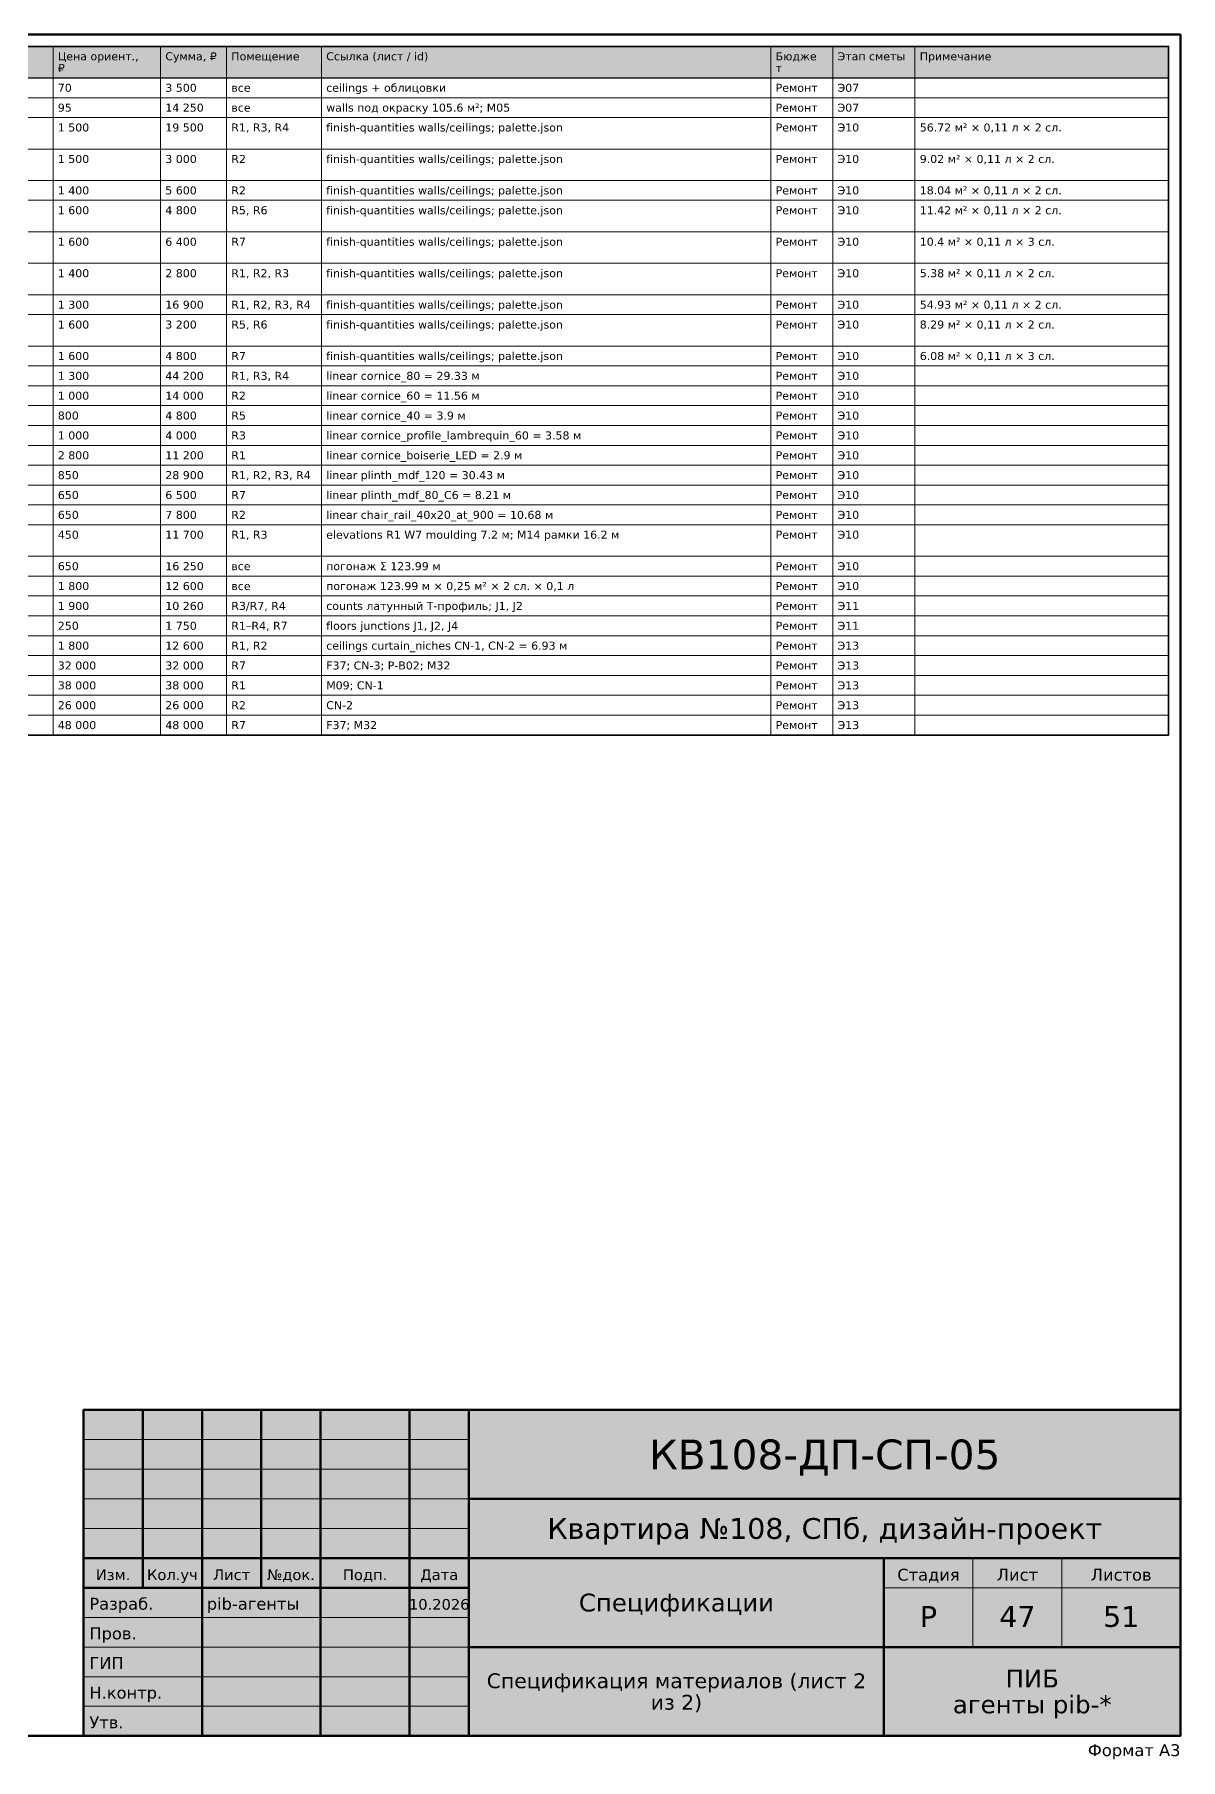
# Model space of a CAD drawing. Header units: millimetres. Extents: x 20 to 415, y 1 to 292.
# Drawn here: x 221.8 to 415, y 1 to 292 of the extents above; entities that cross this region are included whole.
import ezdxf
from ezdxf.enums import TextEntityAlignment as Align

# ---------------------------------------------------------------- set-up
doc = ezdxf.new("R2010")
doc.units = ezdxf.units.MM
doc.layers.add('FRAME', color=7, linetype='CONTINUOUS')
doc.layers.add('TEXT', color=7, linetype='CONTINUOUS')
doc.styles.add('GOST', font='DejaVuSans.ttf')

msp = doc.modelspace()

# ---------------------------------------------------------------- hatches: boundary and pattern name
at = {"layer": 'FRAME', "true_color": 0xffffff}
h = msp.add_hatch(color=7, dxfattribs=at)
h.dxf.hatch_style = 1
h.paths.add_polyline_path([(230, 5), (415, 5), (415, 60), (230, 60)])
at = {"layer": 'TEXT', "true_color": 0xe6e6e6}
h = msp.add_hatch(color=7, dxfattribs=at)
h.dxf.hatch_style = 1
h.paths.add_polyline_path([(22, 284.69), (413, 284.69), (413, 290), (22, 290)])

# ---------------------------------------------------------------- linework, layer by layer
at = {"layer": 'FRAME', "color": 7, "lineweight": 50}
for points in [[(20, 5), (415, 5), (415, 292), (20, 292)], [(230, 5), (415, 5), (415, 60), (230, 60)]]:
    msp.add_lwpolyline(points, close=True, dxfattribs=at)
for points in [[(240, 30), (240, 60)], [(250, 5), (250, 60)], [(260, 30), (260, 60)], [(270, 5), (270, 60)], [(285, 5), (285, 60)], [(295, 5), (295, 60)], [(295, 45), (415, 45)], [(230, 35), (295, 35)], [(295, 35), (415, 35)], [(365, 5), (365, 35)], [(230, 30), (295, 30)], [(295, 20), (415, 20)]]:
    msp.add_lwpolyline(points, dxfattribs=at)
at = {"layer": 'FRAME', "color": 7, "lineweight": 20}
for points in [[(230, 55), (295, 55)], [(230, 50), (295, 50)], [(230, 45), (295, 45)], [(230, 40), (295, 40)], [(380, 20), (380, 35)], [(395, 20), (395, 35)], [(365, 30), (415, 30)], [(230, 25), (295, 25)], [(230, 20), (295, 20)], [(230, 15), (295, 15)], [(230, 10), (295, 10)]]:
    msp.add_lwpolyline(points, dxfattribs=at)
at = {"layer": 'TEXT', "color": 7, "lineweight": 25}
msp.add_lwpolyline([(22, 284.69), (413, 284.69), (413, 290), (22, 290)], close=True, dxfattribs=at)
at = {"layer": 'TEXT', "color": 7, "lineweight": 35}
msp.add_lwpolyline([(22, 173.84), (413, 173.84), (413, 290), (22, 290)], close=True, dxfattribs=at)
at = {"layer": 'TEXT', "color": 7, "lineweight": 15}
for points in [[(224.88, 290), (224.88, 284.69)], [(243.01, 290), (243.01, 284.69)], [(254.14, 290), (254.14, 284.69)], [(270.14, 290), (270.14, 284.69)], [(345.93, 290), (345.93, 284.69)], [(356.37, 290), (356.37, 284.69)], [(370.23, 290), (370.23, 284.69)], [(413, 290), (413, 284.69)], [(224.88, 284.69), (224.88, 281.34)], [(243.01, 284.69), (243.01, 281.34)], [(254.14, 284.69), (254.14, 281.34)], [(270.14, 284.69), (270.14, 281.34)], [(345.93, 284.69), (345.93, 281.34)], [(356.37, 284.69), (356.37, 281.34)], [(370.23, 284.69), (370.23, 281.34)], [(413, 284.69), (413, 281.34)], [(224.88, 281.34), (224.88, 277.99)], [(243.01, 281.34), (243.01, 277.99)], [(254.14, 281.34), (254.14, 277.99)], [(270.14, 281.34), (270.14, 277.99)], [(345.93, 281.34), (345.93, 277.99)], [(356.37, 281.34), (356.37, 277.99)], [(370.23, 281.34), (370.23, 277.99)], [(413, 281.34), (413, 277.99)], [(224.88, 277.99), (224.88, 272.68)], [(243.01, 277.99), (243.01, 272.68)], [(254.14, 277.99), (254.14, 272.68)], [(270.14, 277.99), (270.14, 272.68)], [(345.93, 277.99), (345.93, 272.68)], [(356.37, 277.99), (356.37, 272.68)], [(370.23, 277.99), (370.23, 272.68)], [(413, 277.99), (413, 272.68)], [(224.88, 272.68), (224.88, 267.38)], [(243.01, 272.68), (243.01, 267.38)], [(254.14, 272.68), (254.14, 267.38)], [(270.14, 272.68), (270.14, 267.38)], [(345.93, 272.68), (345.93, 267.38)], [(356.37, 272.68), (356.37, 267.38)], [(370.23, 272.68), (370.23, 267.38)], [(413, 272.68), (413, 267.38)], [(224.88, 267.38), (224.88, 264.03)], [(243.01, 267.38), (243.01, 264.03)], [(254.14, 267.38), (254.14, 264.03)], [(270.14, 267.38), (270.14, 264.03)], [(345.93, 267.38), (345.93, 264.03)], [(356.37, 267.38), (356.37, 264.03)], [(370.23, 267.38), (370.23, 264.03)], [(413, 267.38), (413, 264.03)], [(224.88, 264.03), (224.88, 258.72)], [(243.01, 264.03), (243.01, 258.72)], [(254.14, 264.03), (254.14, 258.72)], [(270.14, 264.03), (270.14, 258.72)], [(345.93, 264.03), (345.93, 258.72)], [(356.37, 264.03), (356.37, 258.72)], [(370.23, 264.03), (370.23, 258.72)], [(413, 264.03), (413, 258.72)], [(224.88, 258.72), (224.88, 253.41)], [(243.01, 258.72), (243.01, 253.41)], [(254.14, 258.72), (254.14, 253.41)], [(270.14, 258.72), (270.14, 253.41)], [(345.93, 258.72), (345.93, 253.41)], [(356.37, 258.72), (356.37, 253.41)], [(370.23, 258.72), (370.23, 253.41)], [(413, 258.72), (413, 253.41)], [(224.88, 253.41), (224.88, 248.1)], [(243.01, 253.41), (243.01, 248.1)], [(254.14, 253.41), (254.14, 248.1)], [(270.14, 253.41), (270.14, 248.1)], [(345.93, 253.41), (345.93, 248.1)], [(356.37, 253.41), (356.37, 248.1)], [(370.23, 253.41), (370.23, 248.1)], [(413, 253.41), (413, 248.1)], [(224.88, 248.1), (224.88, 244.75)], [(243.01, 248.1), (243.01, 244.75)], [(254.14, 248.1), (254.14, 244.75)], [(270.14, 248.1), (270.14, 244.75)], [(345.93, 248.1), (345.93, 244.75)], [(356.37, 248.1), (356.37, 244.75)], [(370.23, 248.1), (370.23, 244.75)], [(413, 248.1), (413, 244.75)], [(224.88, 244.75), (224.88, 239.45)], [(243.01, 244.75), (243.01, 239.45)], [(254.14, 244.75), (254.14, 239.45)], [(270.14, 244.75), (270.14, 239.45)], [(345.93, 244.75), (345.93, 239.45)], [(356.37, 244.75), (356.37, 239.45)], [(370.23, 244.75), (370.23, 239.45)], [(413, 244.75), (413, 239.45)], [(224.88, 239.45), (224.88, 236.1)], [(243.01, 239.45), (243.01, 236.1)], [(254.14, 239.45), (254.14, 236.1)], [(270.14, 239.45), (270.14, 236.1)], [(345.93, 239.45), (345.93, 236.1)], [(356.37, 239.45), (356.37, 236.1)], [(370.23, 239.45), (370.23, 236.1)], [(413, 239.45), (413, 236.1)], [(224.88, 236.1), (224.88, 232.75)], [(243.01, 236.1), (243.01, 232.75)], [(254.14, 236.1), (254.14, 232.75)], [(270.14, 236.1), (270.14, 232.75)], [(345.93, 236.1), (345.93, 232.75)], [(356.37, 236.1), (356.37, 232.75)], [(370.23, 236.1), (370.23, 232.75)], [(413, 236.1), (413, 232.75)], [(224.88, 232.75), (224.88, 229.4)], [(243.01, 232.75), (243.01, 229.4)], [(254.14, 232.75), (254.14, 229.4)], [(270.14, 232.75), (270.14, 229.4)], [(345.93, 232.75), (345.93, 229.4)], [(356.37, 232.75), (356.37, 229.4)], [(370.23, 232.75), (370.23, 229.4)], [(413, 232.75), (413, 229.4)], [(224.88, 229.4), (224.88, 226.05)], [(243.01, 229.4), (243.01, 226.05)], [(254.14, 229.4), (254.14, 226.05)], [(270.14, 229.4), (270.14, 226.05)], [(345.93, 229.4), (345.93, 226.05)], [(356.37, 229.4), (356.37, 226.05)], [(370.23, 229.4), (370.23, 226.05)], [(413, 229.4), (413, 226.05)], [(224.88, 226.05), (224.88, 222.7)], [(243.01, 226.05), (243.01, 222.7)], [(254.14, 226.05), (254.14, 222.7)], [(270.14, 226.05), (270.14, 222.7)], [(345.93, 226.05), (345.93, 222.7)], [(356.37, 226.05), (356.37, 222.7)], [(370.23, 226.05), (370.23, 222.7)], [(413, 226.05), (413, 222.7)], [(224.88, 222.7), (224.88, 219.35)], [(243.01, 222.7), (243.01, 219.35)], [(254.14, 222.7), (254.14, 219.35)], [(270.14, 222.7), (270.14, 219.35)], [(345.93, 222.7), (345.93, 219.35)], [(356.37, 222.7), (356.37, 219.35)], [(370.23, 222.7), (370.23, 219.35)], [(413, 222.7), (413, 219.35)], [(224.88, 219.35), (224.88, 216)], [(243.01, 219.35), (243.01, 216)], [(254.14, 219.35), (254.14, 216)], [(270.14, 219.35), (270.14, 216)], [(345.93, 219.35), (345.93, 216)], [(356.37, 219.35), (356.37, 216)], [(370.23, 219.35), (370.23, 216)], [(413, 219.35), (413, 216)], [(224.88, 216), (224.88, 212.65)], [(243.01, 216), (243.01, 212.65)], [(254.14, 216), (254.14, 212.65)], [(270.14, 216), (270.14, 212.65)], [(345.93, 216), (345.93, 212.65)], [(356.37, 216), (356.37, 212.65)], [(370.23, 216), (370.23, 212.65)], [(413, 216), (413, 212.65)], [(224.88, 212.65), (224.88, 209.3)], [(243.01, 212.65), (243.01, 209.3)], [(254.14, 212.65), (254.14, 209.3)], [(270.14, 212.65), (270.14, 209.3)], [(345.93, 212.65), (345.93, 209.3)], [(356.37, 212.65), (356.37, 209.3)], [(370.23, 212.65), (370.23, 209.3)], [(413, 212.65), (413, 209.3)], [(224.88, 209.3), (224.88, 203.99)], [(243.01, 209.3), (243.01, 203.99)], [(254.14, 209.3), (254.14, 203.99)], [(270.14, 209.3), (270.14, 203.99)], [(345.93, 209.3), (345.93, 203.99)], [(356.37, 209.3), (356.37, 203.99)], [(370.23, 209.3), (370.23, 203.99)], [(413, 209.3), (413, 203.99)], [(224.88, 203.99), (224.88, 200.64)], [(243.01, 203.99), (243.01, 200.64)], [(254.14, 203.99), (254.14, 200.64)], [(270.14, 203.99), (270.14, 200.64)], [(345.93, 203.99), (345.93, 200.64)], [(356.37, 203.99), (356.37, 200.64)], [(370.23, 203.99), (370.23, 200.64)], [(413, 203.99), (413, 200.64)], [(224.88, 200.64), (224.88, 197.29)], [(243.01, 200.64), (243.01, 197.29)], [(254.14, 200.64), (254.14, 197.29)], [(270.14, 200.64), (270.14, 197.29)], [(345.93, 200.64), (345.93, 197.29)], [(356.37, 200.64), (356.37, 197.29)], [(370.23, 200.64), (370.23, 197.29)], [(413, 200.64), (413, 197.29)], [(224.88, 197.29), (224.88, 193.94)], [(243.01, 197.29), (243.01, 193.94)], [(254.14, 197.29), (254.14, 193.94)], [(270.14, 197.29), (270.14, 193.94)], [(345.93, 197.29), (345.93, 193.94)], [(356.37, 197.29), (356.37, 193.94)], [(370.23, 197.29), (370.23, 193.94)], [(413, 197.29), (413, 193.94)], [(224.88, 193.94), (224.88, 190.59)], [(243.01, 193.94), (243.01, 190.59)], [(254.14, 193.94), (254.14, 190.59)], [(270.14, 193.94), (270.14, 190.59)], [(345.93, 193.94), (345.93, 190.59)], [(356.37, 193.94), (356.37, 190.59)], [(370.23, 193.94), (370.23, 190.59)], [(413, 193.94), (413, 190.59)], [(224.88, 190.59), (224.88, 187.24)], [(243.01, 190.59), (243.01, 187.24)], [(254.14, 190.59), (254.14, 187.24)], [(270.14, 190.59), (270.14, 187.24)], [(345.93, 190.59), (345.93, 187.24)], [(356.37, 190.59), (356.37, 187.24)], [(370.23, 190.59), (370.23, 187.24)], [(413, 190.59), (413, 187.24)], [(224.88, 187.24), (224.88, 183.89)], [(243.01, 187.24), (243.01, 183.89)], [(254.14, 187.24), (254.14, 183.89)], [(270.14, 187.24), (270.14, 183.89)], [(345.93, 187.24), (345.93, 183.89)], [(356.37, 187.24), (356.37, 183.89)], [(370.23, 187.24), (370.23, 183.89)], [(413, 187.24), (413, 183.89)], [(224.88, 183.89), (224.88, 180.54)], [(243.01, 183.89), (243.01, 180.54)], [(254.14, 183.89), (254.14, 180.54)], [(270.14, 183.89), (270.14, 180.54)], [(345.93, 183.89), (345.93, 180.54)], [(356.37, 183.89), (356.37, 180.54)], [(370.23, 183.89), (370.23, 180.54)], [(413, 183.89), (413, 180.54)], [(224.88, 180.54), (224.88, 177.19)], [(243.01, 180.54), (243.01, 177.19)], [(254.14, 180.54), (254.14, 177.19)], [(270.14, 180.54), (270.14, 177.19)], [(345.93, 180.54), (345.93, 177.19)], [(356.37, 180.54), (356.37, 177.19)], [(370.23, 180.54), (370.23, 177.19)], [(413, 180.54), (413, 177.19)], [(224.88, 177.19), (224.88, 173.84)], [(243.01, 177.19), (243.01, 173.84)], [(254.14, 177.19), (254.14, 173.84)], [(270.14, 177.19), (270.14, 173.84)], [(345.93, 177.19), (345.93, 173.84)], [(356.37, 177.19), (356.37, 173.84)], [(370.23, 177.19), (370.23, 173.84)], [(413, 177.19), (413, 173.84)]]:
    msp.add_lwpolyline(points, dxfattribs=at)
for points in [[(22, 281.34), (413, 281.34), (413, 284.69), (22, 284.69)], [(22, 277.99), (413, 277.99), (413, 281.34), (22, 281.34)], [(22, 272.68), (413, 272.68), (413, 277.99), (22, 277.99)], [(22, 267.38), (413, 267.38), (413, 272.68), (22, 272.68)], [(22, 264.03), (413, 264.03), (413, 267.38), (22, 267.38)], [(22, 258.72), (413, 258.72), (413, 264.03), (22, 264.03)], [(22, 253.41), (413, 253.41), (413, 258.72), (22, 258.72)], [(22, 248.1), (413, 248.1), (413, 253.41), (22, 253.41)], [(22, 244.75), (413, 244.75), (413, 248.1), (22, 248.1)], [(22, 239.45), (413, 239.45), (413, 244.75), (22, 244.75)], [(22, 236.1), (413, 236.1), (413, 239.45), (22, 239.45)], [(22, 232.75), (413, 232.75), (413, 236.1), (22, 236.1)], [(22, 229.4), (413, 229.4), (413, 232.75), (22, 232.75)], [(22, 226.05), (413, 226.05), (413, 229.4), (22, 229.4)], [(22, 222.7), (413, 222.7), (413, 226.05), (22, 226.05)], [(22, 219.35), (413, 219.35), (413, 222.7), (22, 222.7)], [(22, 216), (413, 216), (413, 219.35), (22, 219.35)], [(22, 212.65), (413, 212.65), (413, 216), (22, 216)], [(22, 209.3), (413, 209.3), (413, 212.65), (22, 212.65)], [(22, 203.99), (413, 203.99), (413, 209.3), (22, 209.3)], [(22, 200.64), (413, 200.64), (413, 203.99), (22, 203.99)], [(22, 197.29), (413, 197.29), (413, 200.64), (22, 200.64)], [(22, 193.94), (413, 193.94), (413, 197.29), (22, 197.29)], [(22, 190.59), (413, 190.59), (413, 193.94), (22, 193.94)], [(22, 187.24), (413, 187.24), (413, 190.59), (22, 190.59)], [(22, 183.89), (413, 183.89), (413, 187.24), (22, 187.24)], [(22, 180.54), (413, 180.54), (413, 183.89), (22, 183.89)], [(22, 177.19), (413, 177.19), (413, 180.54), (22, 180.54)], [(22, 173.84), (413, 173.84), (413, 177.19), (22, 177.19)]]:
    msp.add_lwpolyline(points, close=True, dxfattribs=at)

# ---------------------------------------------------------------- texts
at = {"layer": 'FRAME', "color": 7, "style": 'GOST'}
for s, height, p in [('КВ108-ДП-СП-05', 5, (355, 50)), ('Квартира №108, СПб, дизайн-проект', 3.5, (355, 38.25)), ('Изм.', 1.8, (235, 31.3)), ('Кол.уч', 1.8, (245, 31.3)), ('Лист', 1.8, (255, 31.3)), ('№док.', 1.8, (265, 31.3)), ('Подп.', 1.8, (277.5, 31.3)), ('Дата', 1.8, (290, 31.3)), ('Стадия', 2, (372.5, 31.2)), ('Лист', 2, (387.5, 31.2)), ('Листов', 2, (405, 31.2)), ('10.2026', 1.8, (290, 26.3)), ('Спецификации', 3, (330, 26)), ('Р', 3.5, (372.5, 23.4)), ('47', 3.5, (387.5, 23.4)), ('51', 3.5, (405, 23.4)), ('Спецификация материалов (лист 2', 2.5, (330, 13.06)), ('ПИБ', 3, (390, 13.18)), ('из 2)', 2.5, (330, 9.44)), ('агенты pib-*', 3, (390, 8.83))]:
    msp.add_text(s, height=height, dxfattribs=at).set_placement(p, align=Align.CENTER)
for s, p in [('Разраб.', (231, 26.3)), ('pib-агенты', (250.8, 26.3)), ('Пров.', (231, 21.3)), ('ГИП', (231, 16.3)), ('Н.контр.', (231, 11.3)), ('Утв.', (231, 6.3))]:
    msp.add_text(s, height=2, dxfattribs=at).set_placement(p)
msp.add_text('Формат A3', height=2, dxfattribs=at).set_placement((415, 1.6), align=Align.RIGHT)
at = {"layer": 'TEXT', "color": 7, "style": 'GOST'}
for s, p in [('Цена ориент.,', (225.68, 287.65)), ('Сумма, ₽', (243.81, 287.65)), ('Помещение', (254.94, 287.65)), ('Ссылка (лист / id)', (270.94, 287.65)), ('Бюдже', (346.73, 287.65)), ('Этап сметы', (357.17, 287.65)), ('Примечание', (371.03, 287.65)), ('₽', (225.68, 285.69)), ('т', (346.73, 285.69)), ('70', (225.68, 282.34)), ('3 500', (243.81, 282.34)), ('все', (254.94, 282.34)), ('ceilings + облицовки', (270.94, 282.34)), ('Ремонт', (346.73, 282.34)), ('Э07', (357.17, 282.34)), ('95', (225.68, 278.99)), ('14 250', (243.81, 278.99)), ('все', (254.94, 278.99)), ('walls под окраску 105.6 м²; M05', (270.94, 278.99)), ('Ремонт', (346.73, 278.99)), ('Э07', (357.17, 278.99)), ('1 500', (225.68, 275.64)), ('19 500', (243.81, 275.64)), ('R1, R3, R4', (254.94, 275.64)), ('finish-quantities walls/ceilings; palette.json', (270.94, 275.64)), ('Ремонт', (346.73, 275.64)), ('Э10', (357.17, 275.64)), ('56.72 м² × 0,11 л × 2 сл.', (371.03, 275.64)), ('1 500', (225.68, 270.33)), ('3 000', (243.81, 270.33)), ('R2', (254.94, 270.33)), ('finish-quantities walls/ceilings; palette.json', (270.94, 270.33)), ('Ремонт', (346.73, 270.33)), ('Э10', (357.17, 270.33)), ('9.02 м² × 0,11 л × 2 сл.', (371.03, 270.33)), ('1 400', (225.68, 265.03)), ('5 600', (243.81, 265.03)), ('R2', (254.94, 265.03)), ('finish-quantities walls/ceilings; palette.json', (270.94, 265.03)), ('Ремонт', (346.73, 265.03)), ('Э10', (357.17, 265.03)), ('18.04 м² × 0,11 л × 2 сл.', (371.03, 265.03)), ('1 600', (225.68, 261.68)), ('4 800', (243.81, 261.68)), ('R5, R6', (254.94, 261.68)), ('finish-quantities walls/ceilings; palette.json', (270.94, 261.68)), ('Ремонт', (346.73, 261.68)), ('Э10', (357.17, 261.68)), ('11.42 м² × 0,11 л × 2 сл.', (371.03, 261.68)), ('1 600', (225.68, 256.37)), ('6 400', (243.81, 256.37)), ('R7', (254.94, 256.37)), ('finish-quantities walls/ceilings; palette.json', (270.94, 256.37)), ('Ремонт', (346.73, 256.37)), ('Э10', (357.17, 256.37)), ('10.4 м² × 0,11 л × 3 сл.', (371.03, 256.37)), ('1 400', (225.68, 251.06)), ('2 800', (243.81, 251.06)), ('R1, R2, R3', (254.94, 251.06)), ('finish-quantities walls/ceilings; palette.json', (270.94, 251.06)), ('Ремонт', (346.73, 251.06)), ('Э10', (357.17, 251.06)), ('5.38 м² × 0,11 л × 2 сл.', (371.03, 251.06)), ('1 300', (225.68, 245.75)), ('16 900', (243.81, 245.75)), ('R1, R2, R3, R4', (254.94, 245.75)), ('finish-quantities walls/ceilings; palette.json', (270.94, 245.75)), ('Ремонт', (346.73, 245.75)), ('Э10', (357.17, 245.75)), ('54.93 м² × 0,11 л × 2 сл.', (371.03, 245.75)), ('1 600', (225.68, 242.4)), ('3 200', (243.81, 242.4)), ('R5, R6', (254.94, 242.4)), ('finish-quantities walls/ceilings; palette.json', (270.94, 242.4)), ('Ремонт', (346.73, 242.4)), ('Э10', (357.17, 242.4)), ('8.29 м² × 0,11 л × 2 сл.', (371.03, 242.4)), ('1 600', (225.68, 237.1)), ('4 800', (243.81, 237.1)), ('R7', (254.94, 237.1)), ('finish-quantities walls/ceilings; palette.json', (270.94, 237.1)), ('Ремонт', (346.73, 237.1)), ('Э10', (357.17, 237.1)), ('6.08 м² × 0,11 л × 3 сл.', (371.03, 237.1)), ('1 300', (225.68, 233.75)), ('44 200', (243.81, 233.75)), ('R1, R3, R4', (254.94, 233.75)), ('linear cornice_80 = 29.33 м', (270.94, 233.75)), ('Ремонт', (346.73, 233.75)), ('Э10', (357.17, 233.75)), ('1 000', (225.68, 230.4)), ('14 000', (243.81, 230.4)), ('R2', (254.94, 230.4)), ('linear cornice_60 = 11.56 м', (270.94, 230.4)), ('Ремонт', (346.73, 230.4)), ('Э10', (357.17, 230.4)), ('800', (225.68, 227.05)), ('4 800', (243.81, 227.05)), ('R5', (254.94, 227.05)), ('linear cornice_40 = 3.9 м', (270.94, 227.05)), ('Ремонт', (346.73, 227.05)), ('Э10', (357.17, 227.05)), ('1 000', (225.68, 223.7)), ('4 000', (243.81, 223.7)), ('R3', (254.94, 223.7)), ('linear cornice_profile_lambrequin_60 = 3.58 м', (270.94, 223.7)), ('Ремонт', (346.73, 223.7)), ('Э10', (357.17, 223.7)), ('2 800', (225.68, 220.35)), ('11 200', (243.81, 220.35)), ('R1', (254.94, 220.35)), ('linear cornice_boiserie_LED = 2.9 м', (270.94, 220.35)), ('Ремонт', (346.73, 220.35)), ('Э10', (357.17, 220.35)), ('850', (225.68, 217)), ('28 900', (243.81, 217)), ('R1, R2, R3, R4', (254.94, 217)), ('linear plinth_mdf_120 = 30.43 м', (270.94, 217)), ('Ремонт', (346.73, 217)), ('Э10', (357.17, 217)), ('650', (225.68, 213.65)), ('6 500', (243.81, 213.65)), ('R7', (254.94, 213.65)), ('linear plinth_mdf_80_C6 = 8.21 м', (270.94, 213.65)), ('Ремонт', (346.73, 213.65)), ('Э10', (357.17, 213.65)), ('650', (225.68, 210.3)), ('7 800', (243.81, 210.3)), ('R2', (254.94, 210.3)), ('linear chair_rail_40x20_at_900 = 10.68 м', (270.94, 210.3)), ('Ремонт', (346.73, 210.3)), ('Э10', (357.17, 210.3)), ('450', (225.68, 206.95)), ('11 700', (243.81, 206.95)), ('R1, R3', (254.94, 206.95)), ('elevations R1 W7 moulding 7.2 м; M14 рамки 16.2 м', (270.94, 206.95)), ('Ремонт', (346.73, 206.95)), ('Э10', (357.17, 206.95)), ('650', (225.68, 201.64)), ('16 250', (243.81, 201.64)), ('все', (254.94, 201.64)), ('погонаж Σ 123.99 м', (270.94, 201.64)), ('Ремонт', (346.73, 201.64)), ('Э10', (357.17, 201.64)), ('1 800', (225.68, 198.29)), ('12 600', (243.81, 198.29)), ('все', (254.94, 198.29)), ('погонаж 123.99 м × 0,25 м² × 2 сл. × 0,1 л', (270.94, 198.29)), ('Ремонт', (346.73, 198.29)), ('Э10', (357.17, 198.29)), ('1 900', (225.68, 194.94)), ('10 260', (243.81, 194.94)), ('R3/R7, R4', (254.94, 194.94)), ('counts латунный Т-профиль; J1, J2', (270.94, 194.94)), ('Ремонт', (346.73, 194.94)), ('Э11', (357.17, 194.94)), ('250', (225.68, 191.59)), ('1 750', (243.81, 191.59)), ('R1–R4, R7', (254.94, 191.59)), ('floors junctions J1, J2, J4', (270.94, 191.59)), ('Ремонт', (346.73, 191.59)), ('Э11', (357.17, 191.59)), ('1 800', (225.68, 188.24)), ('12 600', (243.81, 188.24)), ('R1, R2', (254.94, 188.24)), ('ceilings curtain_niches CN-1, CN-2 = 6.93 м', (270.94, 188.24)), ('Ремонт', (346.73, 188.24)), ('Э13', (357.17, 188.24)), ('32 000', (225.68, 184.89)), ('32 000', (243.81, 184.89)), ('R7', (254.94, 184.89)), ('F37; CN-3; P-B02; M32', (270.94, 184.89)), ('Ремонт', (346.73, 184.89)), ('Э13', (357.17, 184.89)), ('38 000', (225.68, 181.54)), ('38 000', (243.81, 181.54)), ('R1', (254.94, 181.54)), ('M09; CN-1', (270.94, 181.54)), ('Ремонт', (346.73, 181.54)), ('Э13', (357.17, 181.54)), ('26 000', (225.68, 178.19)), ('26 000', (243.81, 178.19)), ('R2', (254.94, 178.19)), ('CN-2', (270.94, 178.19)), ('Ремонт', (346.73, 178.19)), ('Э13', (357.17, 178.19)), ('48 000', (225.68, 174.84)), ('48 000', (243.81, 174.84)), ('R7', (254.94, 174.84)), ('F37; M32', (270.94, 174.84)), ('Ремонт', (346.73, 174.84)), ('Э13', (357.17, 174.84))]:
    msp.add_text(s, height=1.35, dxfattribs=at).set_placement(p)

doc.saveas('drawing.dxf')
